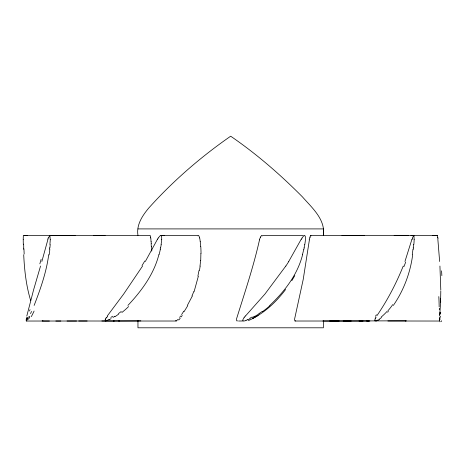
<?xml version="1.0" encoding="UTF-8"?>
<svg xmlns="http://www.w3.org/2000/svg" width="464" height="464" viewBox="0 0 464 464"><rect width="100%" height="100%" fill="white"/><g stroke="black" fill="none" stroke-linecap="round" stroke-linejoin="round"><path stroke-width="0.7" d="M323.373 228.909L323.373 235.416C325.711 219.484 311.866 207.669 302.487 196.939C280.384 174.638 256.592 153.967 230.666 136.201C200.79 156.948 173.06 180.925 148.776 208.023C142.373 215.667 136.207 224.912 137.959 235.405M414.166 239.54L413.929 235.497L410.971 235.358M50.24 239.54L49.845 235.358L48.384 238.078M440.707 312.226L440.638 313.6M200.726 260.316L200.889 253.379M161.698 239.54L161.663 236.634L160.967 235.358L159.755 236.095L158.23 238.078M439.483 318.211L439.518 317.718M413.859 244.464L414.068 241.651A37.219 18.166 90 0 0 414.132 239.534M49.915 244.464L50.135 241.651A37.219 19.047 -90 0 0 50.28 239.546M439.657 316.071L440.556 303.195L440.8 291.119M413.383 249.238L413.528 247.88M440.417 316.245L440.272 317.463M49.428 249.238L49.578 247.88M437.105 235.787L437.192 235.358L437.709 238.078M200.158 266.098L199.439 270.634M48.714 254.713C46.4 272.24 40.484 289.008 34.133 305.422M412.682 254.713C410.321 272.832 403.721 290.377 393.344 305.422M304.831 244.464L305.225 241.651A37.219 34.794 90 0 0 305.411 239.534L305.387 236.634L304.697 235.358L303.497 236.095L301.965 238.078M161.095 244.464L161.501 241.651A37.219 35.142 -90 0 0 161.716 239.54M26.396 318.246L26.523 317.492M309.389 239.905L303.224 279.392L294.692 318.617A9.912 7.151 -90 0 0 294.628 319.58A5.011 3.625 -90 0 0 294.646 320.027L295.058 321.018L363.045 321.024M440.098 318.635L439.895 319.719M26.79 316.071L33.553 289.994L40.548 266.04M160.184 249.238L160.469 247.88M303.92 249.238L304.204 247.88M198.348 276.225L194.056 291.821M309.964 237.005L310.671 235.352L408.633 235.347M158.856 254.713C153.868 274.282 141.555 290.922 127.919 305.422M302.598 254.713C297.546 274.688 284.554 291.514 269.787 305.422M41.859 261.481L47.966 239.291M439.721 320.444L439.437 321.036L387.881 320.995M259.498 239.905C253.53 266.62 244.743 292.552 236.617 318.617A9.912 9.889 -89.7 0 0 236.518 319.58A5.011 5 -90 0 0 236.518 320.032L236.785 320.891L237.655 320.862M411.922 239.291L404.956 261.481M150.649 237.191L150.098 235.352L23.333 235.358L23.212 239.54M412.345 238.078L413.789 235.358M403.245 266.04C396.256 283.417 387.568 300.08 377.006 315.555M375.161 318.977L375.098 319.133A6.705 4.837 -89.7 0 0 374.935 319.563L374.842 320.821L375.91 320.955A8.677 6.316 86.6 0 0 376.159 320.85M260.542 237.005L261.621 235.405L262.433 235.921M192.316 296.067L187.473 305.202M31.546 311.437L30.531 313.6M29.226 316.245L28.611 317.463M375.643 317.968L376.089 317.132M27.997 318.635L27.393 319.719M105.879 318.246L106.314 317.492M145.331 261.481L157.447 239.291M140.841 320.862L113.297 320.984M291.839 280.627L294.791 275.668M288.73 261.481L301.182 239.291M142.564 266.04L123.65 294.066L107.219 316.071M183.808 311.182L181.598 314.575M285.807 266.04L264.932 294.066L245.41 316.071M42.897 320.821L42.137 320.902M26.947 320.444L26.239 320.972L26.199 319.702A5.504 1.299 89.9 0 1 26.245 319.307M180.618 316.019L179.609 317.44M244.128 317.718L243.78 318.211A11.617 11.594 -86.4 0 0 243.107 319.273A5.684 5.672 -87.8 0 0 242.921 319.679C242.005 321.697 245.027 320.949 246.03 320.444M285.633 289.455C275.813 302.511 263.453 313.966 248.373 320.601M178.217 319.249L176.163 321.018L118.616 321.03M197.774 235.822L198.644 235.439L199.468 237.191A17.081 16.037 89.6 0 1 199.619 237.945M406.249 320.821L322.863 321.018M387.608 312.226L388.38 311.437M121.301 311.437L118.523 313.6M381.454 317.631L379.25 319.203M295.522 320.798L295.058 321.018M262.224 311.437L258.987 313.6M114.817 316.245L112.984 317.463M93.618 235.497L94.302 235.55M363.741 235.497L364.437 235.55M252.584 318.617L258.077 315.427M111.105 318.635L109.202 319.719M377.945 320.015L377.412 320.311M254.608 316.245L252.422 317.463M250.154 318.635L247.84 319.719M107.723 320.444L105.334 320.972L105.206 319.702A5.504 4.431 89.8 0 1 105.363 319.302M243.066 320.978L238.56 321.013M164.233 235.358L161.727 235.37L164.291 235.358M54.555 235.358L51.092 235.37L75.151 235.352M67.036 321.013L87.151 320.995M138.017 228.909L323.309 228.909M95.178 235.358L105.09 235.347M341.962 235.352L362.894 235.37L359.687 235.358M394.156 235.347L437.192 235.358M160.967 235.358L197.455 235.352M262.844 235.352L303.178 235.347M49.404 321.024L26.309 321.036M55.837 321.03L60.825 321.024M76.583 321.013L42.659 321.036M78.718 320.995L114.266 321.03M366.577 321.03L369.907 321.03M101.871 320.978L119.474 320.984M329.631 320.984L339.201 320.978M343.174 320.995L351.196 321.013M359.026 320.995L369.129 321.013M405.954 321.036L405.304 320.902M176.163 321.018L175.705 320.386M310.671 235.352L310.984 235.921M439.437 321.036L439.385 319.679A5.684 0.626 -89.9 0 1 439.402 319.267M30.699 300.62C26.158 285.754 24.435 270.193 23.71 254.713M200.187 241.367L199.961 239.668A28.553 26.837 89.7 0 0 199.665 237.933M437.854 239.291L439.634 261.481M200.639 246.488L200.425 243.681A73.875 69.6 89.8 0 0 200.222 241.361M151.038 241.367L150.916 239.668A28.553 14.297 89.9 0 0 150.783 237.922M439.93 266.04L440.8 290.151M151.171 243.681L151.281 246.488M440.562 298.265L440.713 302.186M23.42 247.88L23.473 249.238M23.31 244.464L23.241 241.651A37.219 5.962 -90 0 1 23.252 239.517M323.373 320.833L323.373 327.799L137.959 327.799L137.959 320.578M309.981 237.87A18.398 8.723 -88.5 0 1 310.138 237.174M309.221 239.795A35.577 17.557 -89.1 0 1 309.581 237.858M260.327 237.748A18.398 17.093 -86.5 0 1 260.611 237.04M259.428 239.882A35.577 33.338 -87.9 0 1 260.078 237.962M151.658 246.442A127.467 66.137 90 0 1 151.774 251.099M151.125 241.35A73.875 37.404 89.9 0 1 151.252 243.664M150.585 237.232A17.081 8.503 89.8 0 1 150.678 237.968M180.223 318.2A35.467 27.109 -81.6 0 1 178.762 320.032M182.23 315.41A84.233 55.367 -73.9 0 1 181.221 316.871M187.781 305.579A140.621 79.013 -69.9 0 1 184.092 311.588M193.708 291.659A58.499 50.385 -84.2 0 1 191.992 295.881M198.969 270.535A174.812 159.146 -87.8 0 1 197.884 276.115M200.552 260.304A74.559 70.116 -89.7 0 1 199.984 266.075M200.779 246.477A127.467 120.704 90 0 1 201.034 253.373M413.563 244.366A85.91 43.019 89.9 0 1 413.238 247.753M412.972 249.058A107.201 55.57 89.6 0 1 412.281 254.498M392.701 304.639A79.849 58.331 76 0 1 387.921 310.752M387.005 311.454A97.631 74.333 66.4 0 1 381.124 317.121M379.372 319.452A42.926 32.329 73.8 0 1 378.032 320.224M377.441 320.409A15.793 11.641 82 0 1 376.176 320.943M375.086 318.913A14.378 10.324 -89.4 0 1 375.579 317.898M375.434 316.338A46.226 31.656 -86.9 0 1 376.403 314.743M405.669 262.085A137.28 94.94 81.1 0 1 403.918 266.655M412.078 239.528A41.632 18.925 -87.5 0 1 412.49 238.316M304.715 244.447A85.91 80.753 89.6 0 1 304.088 247.851M303.769 249.203A107.201 101.494 88.8 0 1 302.453 254.666M269.967 305.619A79.849 78.689 13 0 1 262.404 311.68M259.109 313.774A101.941 97.597 -10.3 0 1 254.724 316.431M252.161 317.011A76.328 73.213 -10.2 0 1 249.91 318.176M247.799 319.632A30.607 30.282 7.2 0 1 246.001 320.357M244.023 317.649A36.302 36.111 -75.3 0 1 245.323 315.996M288.77 261.51A137.28 135.697 42.3 0 1 285.841 266.063M301.258 239.343A41.632 38.309 -84.4 0 1 302.035 238.131M50.211 244.569A85.91 42.897 -89.9 0 1 49.868 248.002M49.845 249.441A107.201 51.603 -89.6 0 1 49.126 254.956M34.092 311.054A79.849 16.658 -80.3 0 1 31.308 316.605M29.841 316.732A101.941 11.745 -73.4 0 1 28.548 319.226M30.038 309.668A76.328 8.955 -73.7 0 1 29.441 311.002M27.44 317.765A30.607 5.806 -81.6 0 1 27.016 318.658M26.32 319.47A11.275 2.697 89.8 0 1 26.465 318.437M27.185 318.994A38.234 10.597 88.2 0 1 27.417 317.614M41.11 259.347A137.28 37.364 -83.3 0 1 39.852 263.819M47.809 239.111A41.632 22.62 87.4 0 1 48.233 237.887M23.751 247.474A85.91 14.987 -89.9 0 1 23.647 244.139M24.174 254.057A107.201 20.868 -89.6 0 1 23.942 248.698M438.811 296.583A83.184 11.246 80.3 0 1 439.153 306.832M439.994 312.191A101.941 22.15 73.1 0 1 439.831 314.917M441.508 320.711A76.328 16.472 73.4 0 1 441.223 321.662M440.208 321.436A30.607 4.71 81.6 0 1 439.959 321.83M439.327 318.814A11.617 1.247 -89.8 0 1 439.414 317.712M439.298 309.749A36.302 2.709 -88.5 0 1 439.507 308.276M441.583 270.837A137.28 9.761 83.6 0 1 441.856 275.651M437.894 237.539A41.632 9.315 -87.7 0 1 438.045 238.763M161.217 244.487A85.91 80.707 -89.6 0 1 160.585 247.904M160.358 249.284A107.201 99.928 -89 0 1 159.03 254.765M128.603 306.547A79.849 62.234 -74.7 0 1 121.794 312.55M118.674 314.093A101.941 71.369 -66.5 0 1 114.939 316.738M112.671 316.228A76.328 53.633 -67 0 1 110.838 317.422M109.098 319.348A30.607 23.554 -77 0 1 107.654 320.108M105.403 319.331A11.275 9.106 89.6 0 1 105.925 318.281M106.645 317.776A38.234 31.72 86.8 0 1 107.526 316.361M144.756 261.035A137.28 112.955 -78.6 0 1 142.019 265.57M157.395 239.256A41.632 39.771 82.5 0 1 158.178 238.044M27.283 235.358L24.476 235.37L27.225 235.358M435.922 235.37L432.616 235.358L435.922 235.37"/></g></svg>
